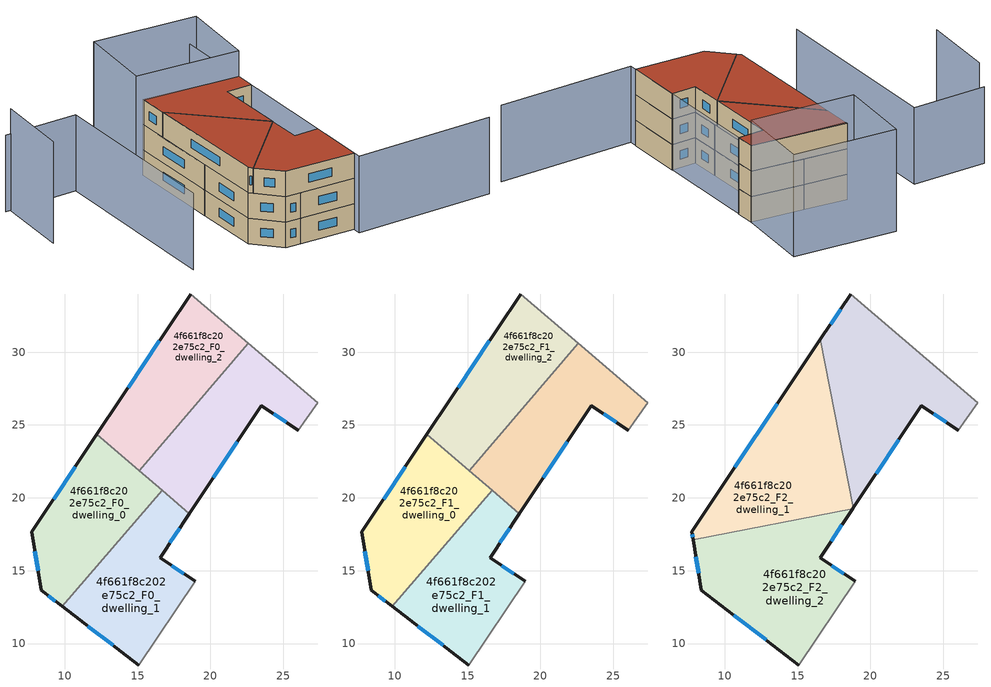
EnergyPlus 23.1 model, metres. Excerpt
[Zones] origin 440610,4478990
4f661f8c202e75c2_F0_dwelling_0
 floor ground (EU_floor_Construction): 16.68,20.51 9.84,12.54 8.39,13.67 7.74,17.68 12.2,24.35 z0
 wall outside (EU_wall_Construction): 12.2,24.35 7.74,17.68 8.39,13.67 9.84,12.54 z0:3
 wall to 4f661f8c202e75c2_F0_dwelling_1 (EU_wall_Construction): 9.84,12.54 16.68,20.51 z0:3
 wall to 4f661f8c202e75c2_F0_dwelling_2 (EU_wall_Construction): 15.1,21.86 12.2,24.35 z0:3
 wall to 4f661f8c202e75c2_F0_dwelling_3 (EU_wall_Construction): 16.68,20.51 15.1,21.86 z0:3
 window (EU_Window_Construction): 8.87,13.29 9.36,12.92 / 7.96,16.34 8.17,15.01 / 10.71,22.12 9.23,19.91 z1:2
4f661f8c202e75c2_F0_dwelling_1
 floor ground (EU_floor_Construction): 18.55,18.9 16.55,15.9 18.96,14.26 15.06,8.53 9.84,12.54 16.68,20.51 z0
 wall outside (EU_wall_Construction): 9.84,12.54 15.06,8.53 / 18.96,14.26 16.55,15.9 18.55,18.9 z0:3
 wall adiabatic (EU_wall_Construction): 15.06,8.53 18.96,14.26 z0:3
 wall to 4f661f8c202e75c2_F0_dwelling_3 (EU_wall_Construction): 18.55,18.9 16.68,20.51 z0:3
 window (EU_Window_Construction): 11.59,11.2 13.32,9.87 / 17.21,16.9 17.88,17.9 / 18.15,14.81 17.35,15.35 z1:2
4f661f8c202e75c2_F0_dwelling_2
 floor ground (EU_floor_Construction): 22.6,30.6 15.1,21.86 12.2,24.35 18.65,33.99 z0
 wall outside (EU_wall_Construction): 18.65,33.99 12.2,24.35 z0:3
 wall adiabatic (EU_wall_Construction): 22.6,30.6 18.65,33.99 z0:3
 wall to 4f661f8c202e75c2_F0_dwelling_3 (EU_wall_Construction): 15.1,21.86 22.6,30.6 z0:3
 window (EU_Window_Construction): 16.49,30.77 14.36,27.57 z1:2
4f661f8c202e75c2_F0_dwelling_3
 floor ground (EU_floor_Construction): 27.36,26.53 26.04,24.63 23.49,26.32 18.55,18.9 15.1,21.86 22.6,30.6 z0
 wall outside (EU_wall_Construction): 18.55,18.9 23.49,26.32 26.04,24.63 z0:3
 wall adiabatic (EU_wall_Construction): 26.04,24.63 27.36,26.53 22.6,30.6 z0:3
 window (EU_Window_Construction): 20.2,21.38 21.84,23.84 / 24.34,25.76 25.18,25.19 z1:2
4f661f8c202e75c2_F1_dwelling_0
 floor to 4f661f8c202e75c2_F0_dwelling_0 (EU_floor_Construction): 16.68,20.51 9.84,12.54 8.39,13.67 7.74,17.68 12.2,24.35 z3
 wall outside (EU_wall_Construction): 12.2,24.35 7.74,17.68 8.39,13.67 9.84,12.54 z3:6
 wall to 4f661f8c202e75c2_F1_dwelling_1 (EU_wall_Construction): 9.84,12.54 16.68,20.51 z3:6
 wall to 4f661f8c202e75c2_F1_dwelling_2 (EU_wall_Construction): 15.1,21.86 12.2,24.35 z3:6
 wall to 4f661f8c202e75c2_F1_dwelling_3 (EU_wall_Construction): 16.68,20.51 15.1,21.86 z3:6
 window (EU_Window_Construction): 8.87,13.29 9.36,12.92 / 7.96,16.34 8.17,15.01 / 10.71,22.12 9.23,19.91 z4:5
4f661f8c202e75c2_F1_dwelling_1
 floor to 4f661f8c202e75c2_F0_dwelling_1 (EU_floor_Construction): 18.55,18.9 16.55,15.9 18.96,14.26 15.06,8.53 9.84,12.54 16.68,20.51 z3
 wall outside (EU_wall_Construction): 9.84,12.54 15.06,8.53 / 18.96,14.26 16.55,15.9 18.55,18.9 z3:6
 wall adiabatic (EU_wall_Construction): 15.06,8.53 18.96,14.26 z3:6
 wall to 4f661f8c202e75c2_F1_dwelling_3 (EU_wall_Construction): 18.55,18.9 16.68,20.51 z3:6
 window (EU_Window_Construction): 11.59,11.2 13.32,9.87 / 17.21,16.9 17.88,17.9 / 18.15,14.81 17.35,15.35 z4:5
4f661f8c202e75c2_F1_dwelling_2
 floor to 4f661f8c202e75c2_F0_dwelling_2 (EU_floor_Construction): 22.6,30.6 15.1,21.86 12.2,24.35 18.65,33.99 z3
 wall outside (EU_wall_Construction): 18.65,33.99 12.2,24.35 z3:6
 wall adiabatic (EU_wall_Construction): 22.6,30.6 18.65,33.99 z3:6
 wall to 4f661f8c202e75c2_F1_dwelling_3 (EU_wall_Construction): 15.1,21.86 22.6,30.6 z3:6
 window (EU_Window_Construction): 16.49,30.77 14.36,27.57 z4:5
4f661f8c202e75c2_F1_dwelling_3
 floor to 4f661f8c202e75c2_F0_dwelling_3 (EU_floor_Construction): 27.36,26.53 26.04,24.63 23.49,26.32 18.55,18.9 15.1,21.86 22.6,30.6 z3
 wall outside (EU_wall_Construction): 18.55,18.9 23.49,26.32 26.04,24.63 z3:6
 wall adiabatic (EU_wall_Construction): 26.04,24.63 27.36,26.53 22.6,30.6 z3:6
 window (EU_Window_Construction): 20.2,21.38 21.84,23.84 / 24.34,25.76 25.18,25.19 z4:5
4f661f8c202e75c2_F2_dwelling_0
 floor to 4f661f8c202e75c2_F1_dwelling_3 (EU_floor_Construction): 27.36,26.53 26.04,24.63 23.49,26.32 18.82,19.32 17.73,24.92 22.6,30.6 z6
 floor to 4f661f8c202e75c2_F1_dwelling_2 (EU_floor_Construction): 22.6,30.6 17.73,24.92 16.56,30.87 18.65,33.99 z6
 wall outside (EU_wall_Construction): 18.82,19.32 23.49,26.32 26.04,24.63 / 18.65,33.99 16.56,30.87 z6:9
 wall adiabatic (EU_wall_Construction): 26.04,24.63 27.36,26.53 18.65,33.99 z6:9
 wall to 4f661f8c202e75c2_F2_dwelling_1 (EU_wall_Construction): 16.56,30.87 18.82,19.32 z6:9
 window (EU_Window_Construction): 24.34,25.76 25.18,25.19 / 20.38,21.66 21.93,23.98 / 17.95,32.95 17.26,31.91 z7:8
 roof outside (EU_roof_Construction): 26.04,24.63 27.36,26.53 18.65,33.99 16.56,30.87 18.82,19.32 23.49,26.32 z9
4f661f8c202e75c2_F2_dwelling_1
 floor to 4f661f8c202e75c2_F1_dwelling_0 (EU_floor_Construction): 16.68,20.51 14.97,18.52 7.83,17.12 7.74,17.68 12.2,24.35 z6
 floor to 4f661f8c202e75c2_F1_dwelling_3 (EU_floor_Construction): 17.73,24.92 18.82,19.32 18.79,19.27 18.79,19.26 18.25,19.16 15.1,21.86 z6
 floor to 4f661f8c202e75c2_F1_dwelling_1 (EU_floor_Construction): 18.25,19.16 14.97,18.52 16.68,20.51 z6
 floor to 4f661f8c202e75c2_F1_dwelling_2 (EU_floor_Construction): 16.56,30.87 17.73,24.92 15.1,21.86 12.2,24.35 z6
 wall outside (EU_wall_Construction): 18.79,19.26 18.82,19.32 / 16.56,30.87 7.74,17.68 7.83,17.12 z6:9
 wall to 4f661f8c202e75c2_F2_dwelling_2 (EU_wall_Construction): 7.83,17.12 18.79,19.26 z6:9
 window (EU_Window_Construction): 7.77,17.49 7.8,17.31 / 13.61,26.46 10.69,22.09 z7:8
 roof outside (EU_roof_Construction): 18.79,19.26 18.82,19.32 16.56,30.87 7.74,17.68 7.83,17.12 z9
4f661f8c202e75c2_F2_dwelling_2
 floor to 4f661f8c202e75c2_F1_dwelling_1 (EU_floor_Construction): 18.55,18.9 16.55,15.9 18.96,14.26 15.06,8.53 9.84,12.55 14.97,18.52 18.25,19.16 z6
 floor to 4f661f8c202e75c2_F1_dwelling_0 (EU_floor_Construction): 14.97,18.52 9.84,12.55 8.39,13.67 7.83,17.12 z6
 floor to 4f661f8c202e75c2_F1_dwelling_3 (EU_floor_Construction): 18.79,19.26 18.55,18.9 18.25,19.16 z6
 wall outside (EU_wall_Construction): 18.96,14.26 16.55,15.9 18.79,19.26 / 7.83,17.12 8.39,13.67 15.06,8.53 z6:9
 wall adiabatic (EU_wall_Construction): 15.06,8.53 18.96,14.26 z6:9
 window (EU_Window_Construction): 18.15,14.81 17.35,15.35 / 10.62,11.95 12.83,10.25 / 8.02,15.97 8.2,14.82 / 17.3,17.02 18.04,18.14 z7:8
 roof outside (EU_roof_Construction): 15.06,8.53 18.96,14.26 16.55,15.9 18.79,19.26 7.83,17.12 8.39,13.67 z9
shading: 28.16,-1.51 14.54,7.78 / 14.54,7.78 32.58,34.22 / 5.35,44.18 12.63,39.17 / 12.63,39.17 -0.01,20.79 z0:9; 5.81,43.83 0.26,36.78 / 23.68,41.55 33.25,33.74 / 33.25,33.74 27.36,26.53 / 27.36,26.53 17.79,34.34 / 17.79,34.34 23.68,41.55 z0:12
[Building]
EU S2 Campaign: North Axis=0; Terrain=City; Solar Distribution=FullExterior
[Site:Location]
Madrid: Latitude=40.5; Longitude=-3.5; Time Zone=1; Elevation=609
[SizingPeriod:WeatherFileDays]
AnnualSizingPeriod: Begin Month=1; Begin Day of Month=1; End Month=12; End Day of Month=31; Day of Week for Start Day=Monday; Use Weather File Daylight Saving Period=No; Use Weather File Rain and Snow Indicators=No
[MATERIAL]
EU_InternalMass_Material: Roughness=MediumRough; Thickness=0.1; Conductivity=1; Density=1800; Specific Heat=900; Thermal Absorptance=0.9; Solar Absorptance=0.7; Visible Absorptance=0.7
[MATERIAL:NOMASS] Roughness=MediumRough; Thermal Absorptance=0.9; Solar Absorptance=0.7; Visible Absorptance=0.7
Name | Thermal Resistance
EU_wall_NoMass | 0.459673
EU_roof_NoMass | 0.495815
EU_floor_NoMass | 0.788942
[WINDOWMATERIAL:SIMPLEGLAZINGSYSTEM]
EU_Window_SimpleGlazing: UFactor=4.26103; Solar Heat Gain Coefficient=0.85; Visible Transmittance=0.85
[CONSTRUCTION]
EU_wall_Construction: EU_wall_NoMass
EU_roof_Construction: EU_roof_NoMass
EU_floor_Construction: EU_floor_NoMass
EU_InternalMass_Construction: EU_InternalMass_Material
EU_Window_Construction: EU_Window_SimpleGlazing
[ZONE] Type=1; Multiplier=1; Ceiling Height=autocalculate; Floor Area=autocalculate; Part of Total Floor Area=Yes
Name | Volume
4f661f8c202e75c2_F0_dwelling_0; 4f661f8c202e75c2_F1_dwelling_0 | 155.836
4f661f8c202e75c2_F2_dwelling_0 | 207.781
4f661f8c202e75c2_F0_dwelling_1; 4f661f8c202e75c2_F1_dwelling_1 | 155.838
4f661f8c202e75c2_F2_dwelling_1 | 207.765
4f661f8c202e75c2_F0_dwelling_2; 4f661f8c202e75c2_F1_dwelling_2 | 155.837
4f661f8c202e75c2_F2_dwelling_2 | 207.78
4f661f8c202e75c2_F0_dwelling_3; 4f661f8c202e75c2_F1_dwelling_3 | 155.831
[INTERNALMASS] Construction=EU_InternalMass_Construction
Name | Zone or ZoneList | Surface Area
4f661f8c202e75c2_F0_dwelling_0_EU_InternalMass | 4f661f8c202e75c2_F0_dwelling_0 | 51.9454
4f661f8c202e75c2_F0_dwelling_1_EU_InternalMass | 4f661f8c202e75c2_F0_dwelling_1 | 51.946
4f661f8c202e75c2_F0_dwelling_2_EU_InternalMass | 4f661f8c202e75c2_F0_dwelling_2 | 51.9456
4f661f8c202e75c2_F0_dwelling_3_EU_InternalMass | 4f661f8c202e75c2_F0_dwelling_3 | 51.9438
4f661f8c202e75c2_F1_dwelling_0_EU_InternalMass | 4f661f8c202e75c2_F1_dwelling_0 | 51.9454
4f661f8c202e75c2_F1_dwelling_1_EU_InternalMass | 4f661f8c202e75c2_F1_dwelling_1 | 51.946
4f661f8c202e75c2_F1_dwelling_2_EU_InternalMass | 4f661f8c202e75c2_F1_dwelling_2 | 51.9456
4f661f8c202e75c2_F1_dwelling_3_EU_InternalMass | 4f661f8c202e75c2_F1_dwelling_3 | 51.9438
4f661f8c202e75c2_F2_dwelling_0_EU_InternalMass | 4f661f8c202e75c2_F2_dwelling_0 | 69.261
4f661f8c202e75c2_F2_dwelling_1_EU_InternalMass | 4f661f8c202e75c2_F2_dwelling_1 | 69.2609
4f661f8c202e75c2_F2_dwelling_2_EU_InternalMass | 4f661f8c202e75c2_F2_dwelling_2 | 69.2602
[OTHEREQUIPMENT] Fuel Type=Electricity; Design Level Calculation Method=Watts/Area; Power per Zone Floor Area=1; Fraction Latent=0; Fraction Radiant=0; Fraction Lost=0; Carbon Dioxide Generation Rate=0; EndUse Subcategory=EU_Step8_InternalGains
Name | Zone or ZoneList or Space or SpaceList | Schedule
EU_Step8_InternalGain_4f661f8c202e75c2_F0_dwelling_0_f000 | 4f661f8c202e75c2_F0_dwelling_0 | EU_Step8_GainSchedule_4f661f8c202e75c2_F0_dwelling_0_f000
EU_Step8_InternalGain_4f661f8c202e75c2_F0_dwelling_1_f000 | 4f661f8c202e75c2_F0_dwelling_1 | EU_Step8_GainSchedule_4f661f8c202e75c2_F0_dwelling_1_f000
EU_Step8_InternalGain_4f661f8c202e75c2_F0_dwelling_2_f000 | 4f661f8c202e75c2_F0_dwelling_2 | EU_Step8_GainSchedule_4f661f8c202e75c2_F0_dwelling_2_f000
EU_Step8_InternalGain_4f661f8c202e75c2_F0_dwelling_3_f000 | 4f661f8c202e75c2_F0_dwelling_3 | EU_Step8_GainSchedule_4f661f8c202e75c2_F0_dwelling_3_f000
EU_Step8_InternalGain_4f661f8c202e75c2_F1_dwelling_0_f000 | 4f661f8c202e75c2_F1_dwelling_0 | EU_Step8_GainSchedule_4f661f8c202e75c2_F1_dwelling_0_f000
EU_Step8_InternalGain_4f661f8c202e75c2_F1_dwelling_1_f000 | 4f661f8c202e75c2_F1_dwelling_1 | EU_Step8_GainSchedule_4f661f8c202e75c2_F1_dwelling_1_f000
EU_Step8_InternalGain_4f661f8c202e75c2_F1_dwelling_2_f000 | 4f661f8c202e75c2_F1_dwelling_2 | EU_Step8_GainSchedule_4f661f8c202e75c2_F1_dwelling_2_f000
EU_Step8_InternalGain_4f661f8c202e75c2_F1_dwelling_3_f000 | 4f661f8c202e75c2_F1_dwelling_3 | EU_Step8_GainSchedule_4f661f8c202e75c2_F1_dwelling_3_f000
EU_Step8_InternalGain_4f661f8c202e75c2_F2_dwelling_0_f000 | 4f661f8c202e75c2_F2_dwelling_0 | EU_Step8_GainSchedule_4f661f8c202e75c2_F2_dwelling_0_f000
EU_Step8_InternalGain_4f661f8c202e75c2_F2_dwelling_1_f000 | 4f661f8c202e75c2_F2_dwelling_1 | EU_Step8_GainSchedule_4f661f8c202e75c2_F2_dwelling_1_f000
EU_Step8_InternalGain_4f661f8c202e75c2_F2_dwelling_2_f000 | 4f661f8c202e75c2_F2_dwelling_2 | EU_Step8_GainSchedule_4f661f8c202e75c2_F2_dwelling_2_f000
[ZONEVENTILATION:DESIGNFLOWRATE] Schedule=EU_AlwaysOn; Design Flow Rate Calculation Method=AirChanges/Hour; Air Changes per Hour=0.719161; Ventilation Type=Natural; Fan Pressure Rise=0; Fan Total Efficiency=1; Constant Term Coefficient=1; Temperature Term Coefficient=0; Velocity Term Coefficient=0; Velocity Squared Term Coefficient=0; Minimum Indoor Temperature=-100; Maximum Indoor Temperature=100; Delta Temperature=-100; Minimum Outdoor Temperature=-100; Maximum Outdoor Temperature=100; Maximum Wind Speed=40
Name | Zone or ZoneList or Space or SpaceList
EU_ConstantAir_4f661f8c202e75c2_F0_dwelling_0 | 4f661f8c202e75c2_F0_dwelling_0
EU_ConstantAir_4f661f8c202e75c2_F0_dwelling_1 | 4f661f8c202e75c2_F0_dwelling_1
EU_ConstantAir_4f661f8c202e75c2_F0_dwelling_2 | 4f661f8c202e75c2_F0_dwelling_2
EU_ConstantAir_4f661f8c202e75c2_F0_dwelling_3 | 4f661f8c202e75c2_F0_dwelling_3
EU_ConstantAir_4f661f8c202e75c2_F1_dwelling_0 | 4f661f8c202e75c2_F1_dwelling_0
EU_ConstantAir_4f661f8c202e75c2_F1_dwelling_1 | 4f661f8c202e75c2_F1_dwelling_1
EU_ConstantAir_4f661f8c202e75c2_F1_dwelling_2 | 4f661f8c202e75c2_F1_dwelling_2
EU_ConstantAir_4f661f8c202e75c2_F1_dwelling_3 | 4f661f8c202e75c2_F1_dwelling_3
EU_ConstantAir_4f661f8c202e75c2_F2_dwelling_0 | 4f661f8c202e75c2_F2_dwelling_0
EU_ConstantAir_4f661f8c202e75c2_F2_dwelling_1 | 4f661f8c202e75c2_F2_dwelling_1
EU_ConstantAir_4f661f8c202e75c2_F2_dwelling_2 | 4f661f8c202e75c2_F2_dwelling_2
[HVACTEMPLATE:THERMOSTAT] Constant Heating Setpoint=20; Constant Cooling Setpoint=50
EU_HeatOnly_4f661f8c202e75c2_F0_dwelling_0; EU_HeatOnly_4f661f8c202e75c2_F0_dwelling_1; EU_HeatOnly_4f661f8c202e75c2_F0_dwelling_2; EU_HeatOnly_4f661f8c202e75c2_F0_dwelling_3; EU_HeatOnly_4f661f8c202e75c2_F1_dwelling_0; EU_HeatOnly_4f661f8c202e75c2_F1_dwelling_1; EU_HeatOnly_4f661f8c202e75c2_F1_dwelling_2; EU_HeatOnly_4f661f8c202e75c2_F1_dwelling_3; EU_HeatOnly_4f661f8c202e75c2_F2_dwelling_0; EU_HeatOnly_4f661f8c202e75c2_F2_dwelling_1; EU_HeatOnly_4f661f8c202e75c2_F2_dwelling_2
[HVACTEMPLATE:ZONE:IDEALLOADSAIRSYSTEM] System Availability Schedule=EU_AlwaysOn; Maximum Heating Supply Air Temperature=50; Minimum Cooling Supply Air Temperature=13; Maximum Heating Supply Air Humidity Ratio=0.0156; Minimum Cooling Supply Air Humidity Ratio=0.0077; Heating Limit=NoLimit; Cooling Limit=NoLimit; Heating Availability Schedule=EU_AlwaysOn; Cooling Availability Schedule=EU_CoolingOff; Dehumidification Control Type=ConstantSensibleHeatRatio; Cooling Sensible Heat Ratio=0.7; Dehumidification Setpoint=60; Humidification Control Type=None; Humidification Setpoint=30; Outdoor Air Method=None; Outdoor Air Flow Rate per Person=0.00944; Outdoor Air Flow Rate per Zone Floor Area=0; Outdoor Air Flow Rate per Zone=0; Demand Controlled Ventilation Type=None; Outdoor Air Economizer Type=NoEconomizer; Heat Recovery Type=None; Sensible Heat Recovery Effectiveness=0.7; Latent Heat Recovery Effectiveness=0.65
Name | Template Thermostat
4f661f8c202e75c2_F0_dwelling_0 | EU_HeatOnly_4f661f8c202e75c2_F0_dwelling_0
4f661f8c202e75c2_F0_dwelling_1 | EU_HeatOnly_4f661f8c202e75c2_F0_dwelling_1
4f661f8c202e75c2_F0_dwelling_2 | EU_HeatOnly_4f661f8c202e75c2_F0_dwelling_2
4f661f8c202e75c2_F0_dwelling_3 | EU_HeatOnly_4f661f8c202e75c2_F0_dwelling_3
4f661f8c202e75c2_F1_dwelling_0 | EU_HeatOnly_4f661f8c202e75c2_F1_dwelling_0
4f661f8c202e75c2_F1_dwelling_1 | EU_HeatOnly_4f661f8c202e75c2_F1_dwelling_1
4f661f8c202e75c2_F1_dwelling_2 | EU_HeatOnly_4f661f8c202e75c2_F1_dwelling_2
4f661f8c202e75c2_F1_dwelling_3 | EU_HeatOnly_4f661f8c202e75c2_F1_dwelling_3
4f661f8c202e75c2_F2_dwelling_0 | EU_HeatOnly_4f661f8c202e75c2_F2_dwelling_0
4f661f8c202e75c2_F2_dwelling_1 | EU_HeatOnly_4f661f8c202e75c2_F2_dwelling_1
4f661f8c202e75c2_F2_dwelling_2 | EU_HeatOnly_4f661f8c202e75c2_F2_dwelling_2
[SIZING:ZONE] Zone Cooling Design Supply Air Temperature Input Method=SupplyAirTemperature; Zone Cooling Design Supply Air Temperature=13; Zone Heating Design Supply Air Temperature Input Method=SupplyAirTemperature; Zone Heating Design Supply Air Temperature=50; Zone Cooling Design Supply Air Humidity Ratio=0.008; Zone Heating Design Supply Air Humidity Ratio=0.008; Cooling Design Air Flow Method=DesignDay; Cooling Design Air Flow Rate=0; Cooling Minimum Air Flow per Zone Floor Area=0.000762; Cooling Minimum Air Flow=0; Cooling Minimum Air Flow Fraction=0.2; Heating Design Air Flow Method=DesignDay; Heating Design Air Flow Rate=0; Heating Maximum Air Flow per Zone Floor Area=0.002032; Heating Maximum Air Flow=0.141576; Heating Maximum Air Flow Fraction=0.3; Account for Dedicated Outdoor Air System=No; Dedicated Outdoor Air System Control Strategy=NeutralSupplyAir; Dedicated Outdoor Air Low Setpoint Temperature for Design=autosize; Dedicated Outdoor Air High Setpoint Temperature for Design=autosize; Zone Load Sizing Method=Sensible Load Only No Latent Load; Zone Latent Cooling Design Supply Air Humidity Ratio Input Method=HumidityRatioDifference; Zone Cooling Design Supply Air Humidity Ratio Difference=0.005; Zone Latent Heating Design Supply Air Humidity Ratio Input Method=HumidityRatioDifference; Zone Humidification Design Supply Air Humidity Ratio Difference=0.005
4f661f8c202e75c2_F0_dwelling_0; 4f661f8c202e75c2_F0_dwelling_1; 4f661f8c202e75c2_F0_dwelling_2; 4f661f8c202e75c2_F0_dwelling_3; 4f661f8c202e75c2_F1_dwelling_0; 4f661f8c202e75c2_F1_dwelling_1; 4f661f8c202e75c2_F1_dwelling_2; 4f661f8c202e75c2_F1_dwelling_3; 4f661f8c202e75c2_F2_dwelling_0; 4f661f8c202e75c2_F2_dwelling_1; 4f661f8c202e75c2_F2_dwelling_2
[SCHEDULE:CONSTANT]
Name | Hourly Value
EU_AlwaysOn | 1
EU_CoolingOff | 0
[SCHEDULE:FILE] Column Number=1; Rows to Skip at Top=0; Number of Hours of Data=8760; Column Separator=Comma; Interpolate to Timestep=No; Minutes per Item=60; Adjust Schedule for Daylight Savings=Yes
Name | File
EU_Step8_GainSchedule_4f661f8c202e75c2_F0_dwelling_0_f000 | ../../schedules/4f661f8c202e75c2/4f661f8c202e75c2_F0_dwelling_0_f000_gain.csv
EU_Step8_GainSchedule_4f661f8c202e75c2_F0_dwelling_1_f000 | ../../schedules/4f661f8c202e75c2/4f661f8c202e75c2_F0_dwelling_1_f000_gain.csv
EU_Step8_GainSchedule_4f661f8c202e75c2_F0_dwelling_2_f000 | ../../schedules/4f661f8c202e75c2/4f661f8c202e75c2_F0_dwelling_2_f000_gain.csv
EU_Step8_GainSchedule_4f661f8c202e75c2_F0_dwelling_3_f000 | ../../schedules/4f661f8c202e75c2/4f661f8c202e75c2_F0_dwelling_3_f000_gain.csv
EU_Step8_GainSchedule_4f661f8c202e75c2_F1_dwelling_0_f000 | ../../schedules/4f661f8c202e75c2/4f661f8c202e75c2_F1_dwelling_0_f000_gain.csv
EU_Step8_GainSchedule_4f661f8c202e75c2_F1_dwelling_1_f000 | ../../schedules/4f661f8c202e75c2/4f661f8c202e75c2_F1_dwelling_1_f000_gain.csv
EU_Step8_GainSchedule_4f661f8c202e75c2_F1_dwelling_2_f000 | ../../schedules/4f661f8c202e75c2/4f661f8c202e75c2_F1_dwelling_2_f000_gain.csv
EU_Step8_GainSchedule_4f661f8c202e75c2_F1_dwelling_3_f000 | ../../schedules/4f661f8c202e75c2/4f661f8c202e75c2_F1_dwelling_3_f000_gain.csv
EU_Step8_GainSchedule_4f661f8c202e75c2_F2_dwelling_0_f000 | ../../schedules/4f661f8c202e75c2/4f661f8c202e75c2_F2_dwelling_0_f000_gain.csv
EU_Step8_GainSchedule_4f661f8c202e75c2_F2_dwelling_1_f000 | ../../schedules/4f661f8c202e75c2/4f661f8c202e75c2_F2_dwelling_1_f000_gain.csv
EU_Step8_GainSchedule_4f661f8c202e75c2_F2_dwelling_2_f000 | ../../schedules/4f661f8c202e75c2/4f661f8c202e75c2_F2_dwelling_2_f000_gain.csv
